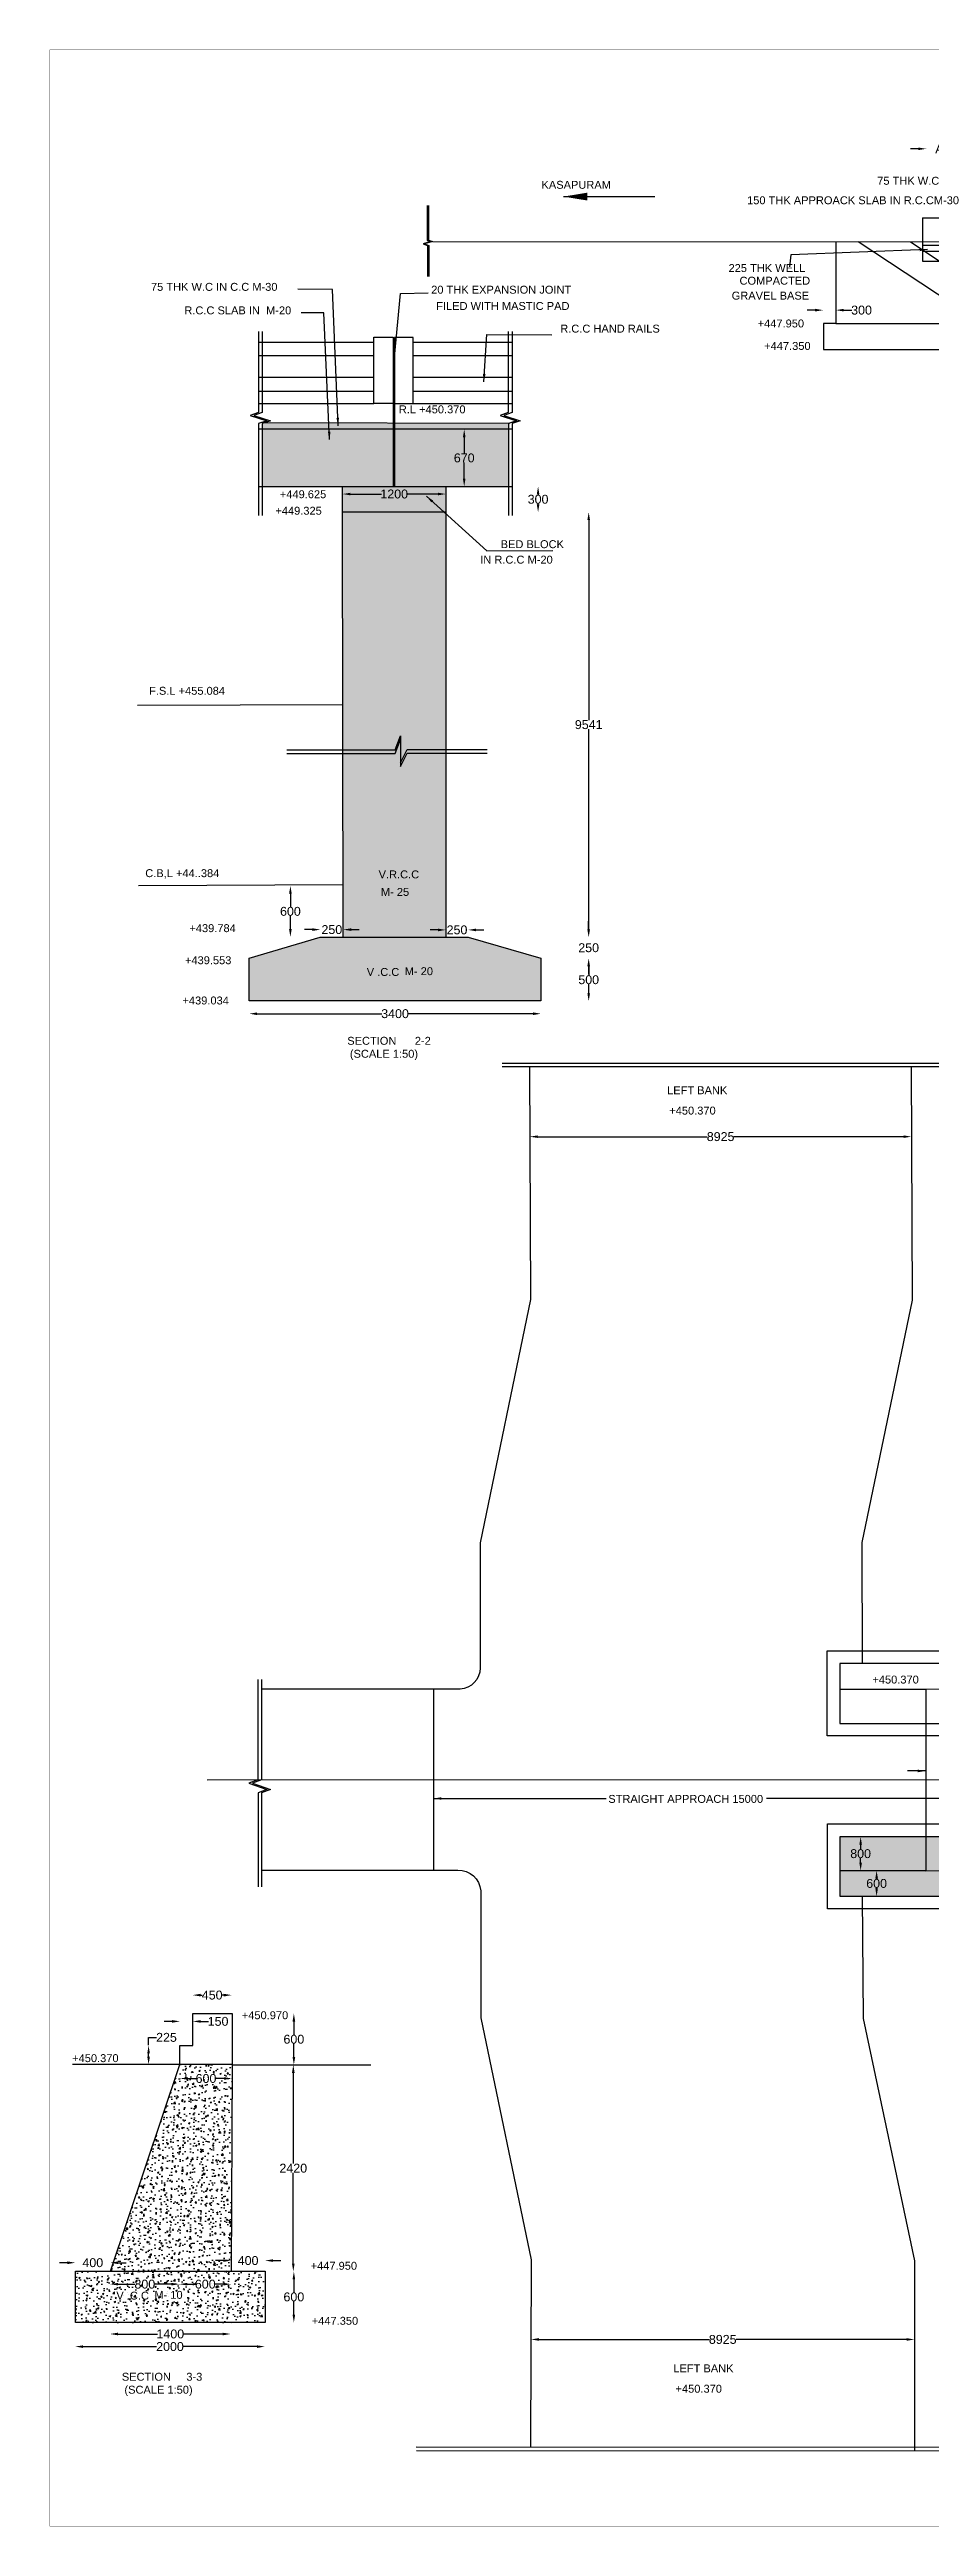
# Model space of a CAD drawing. Header units: inches. Extents: x 85560 to 186087, y -228023 to -165458.
# Drawn here: x 85560 to 107824, y -228007 to -165458 of the extents above; entities that cross this region are included whole.
import ezdxf

# ---------------------------------------------------------------- set-up
doc = ezdxf.new("R2010")
doc.units = ezdxf.units.IN
doc.header["$MEASUREMENT"] = 0
doc.styles.get("Standard").update_dxf_attribs({"font": 'arial.ttf'})
doc.dimstyles.new('ST100', dxfattribs={"dimtxt": 225, "dimasz": 200, "dimexe": 0, "dimexo": 300, "dimgap": 0.09, "dimtad": 0, "dimtih": 1, "dimtoh": 1, "dimdec": 0, "dimzin": 0, "dimdsep": 46, "dimtxsty": 'Standard', "dimcen": 0, "dimse1": 1, "dimse2": 1, "dimadec": 0, "dimazin": 0, "dimtfac": 1, "dimtdec": 0, "dimtofl": 0, "dimtmove": 0, "dimatfit": 3, "dimfxl": 2000, "dimtolj": 1, "dimtzin": 0, "dimarcsym": 0})
pattern_1 = [(50, (0, 0), (358.6301, -31.37607), [37.5, -412.5]), (355, (0, 0), (-69.37567, 376.09607), [30, -330]), (100.4514, (29.9, -2.6), (289.2547, 344.71977), [31.8701, -350.57106]), (46.1842, (0, 100), (533.6205, -82.7595), [56.25, -618.75]), (96.6356, (44.47, 93.1), (467.3314, 487.0589), [47.8051, -525.8565]), (351.1842, (0, 100), (467.331, 487.0593), [45, -495]), (21, (50, 75), (298.45353, -201.30945), [37.5, -412.5]), (326, (50, 75), (121.65767, 362.575), [30, -330]), (71.4514, (74.87, 58.22), (420.1113, 161.26525), [31.8701, -350.57106]), (37.5, (0, 0), (6.07993, 166.44693), [0, -326, 0, -335, 0, -331.25]), (7.5, (0, 0), (131.53477, 197.20586), [0, -191, 0, -318.5, 0, -126.25]), (327.5, (-111.5, 0), (266.91122, -11.277436), [0, -125, 0, -390, 0, -517.5]), (317.5, (-161.5, 0), (291.59308, 50.0525), [0, -162.5, 0, -259, 0, -367.5])]

# ---------------------------------------------------------------- blocks, each defined once
blk = doc.blocks.new('*D23')
at = {"color": 0, "lineweight": -2, "transparency": 16777216}
for p, q in [((104909, -172039), (104709, -172039)), ((105633, -172039), (105833, -172039))]:
    blk.add_line(p, q, dxfattribs=at)
at = {"color": 0, "transparency": 16777216}
for points in [[(104909, -172005), (104909, -172072), (105109, -172039)], [(105633, -172005), (105633, -172072), (105433, -172039)]]:
    blk.add_solid(points, dxfattribs=at)
at = {"layer": 'Defpoints', "color": 0, "transparency": 16777216}
for p in [(105109, -172039), (105433, -172039), (105433, -172039)]:
    blk.add_point(p, dxfattribs=at)
at = {"color": 0, "transparency": 16777216, "insert": (106081, -172039), "char_height": 225, "attachment_point": 5}
blk.add_mtext('\\A1;300', dxfattribs=at)
blk = doc.blocks.new('*D40')
at = {"color": 0, "lineweight": -2, "transparency": 16777216}
for p, q in [((96040, -175249), (96040, -175656)), ((96040, -176294), (96040, -175886))]:
    blk.add_line(p, q, dxfattribs=at)
at = {"color": 0, "transparency": 16777216}
for points in [[(96007, -175249), (96073, -175249), (96040, -175049)], [(96007, -176294), (96073, -176294), (96040, -176494)]]:
    blk.add_solid(points, dxfattribs=at)
at = {"layer": 'Defpoints', "color": 0, "transparency": 16777216}
for p in [(96048, -175049), (96040, -176494), (96048, -176494)]:
    blk.add_point(p, dxfattribs=at)
at = {"color": 0, "transparency": 16777216, "insert": (96040, -175771), "char_height": 225, "attachment_point": 5}
blk.add_mtext('\\A1;670', dxfattribs=at)
blk = doc.blocks.new('*D41')
at = {"color": 0, "lineweight": -2, "transparency": 16777216}
for p, q in [((93165, -176683), (93946, -176683)), ((95377, -176683), (94596, -176683))]:
    blk.add_line(p, q, dxfattribs=at)
at = {"color": 0, "transparency": 16777216}
for points in [[(93165, -176650), (93165, -176716), (92965, -176683)], [(95377, -176650), (95377, -176716), (95577, -176683)]]:
    blk.add_solid(points, dxfattribs=at)
at = {"layer": 'Defpoints', "color": 0, "transparency": 16777216}
for p in [(92965, -176679), (95577, -176679), (95577, -176683)]:
    blk.add_point(p, dxfattribs=at)
at = {"color": 0, "transparency": 16777216, "insert": (94271, -176683), "char_height": 225, "attachment_point": 5}
blk.add_mtext('\\A1;1200', dxfattribs=at)
blk = doc.blocks.new('*D42')
at = {"color": 0, "lineweight": -2, "transparency": 16777216}
for p, q in [((97907, -176692), (97907, -176701)), ((97907, -176940), (97907, -176931))]:
    blk.add_line(p, q, dxfattribs=at)
at = {"color": 0, "transparency": 16777216}
for points in [[(97874, -176692), (97941, -176692), (97907, -176492)], [(97874, -176940), (97941, -176940), (97907, -177140)]]:
    blk.add_solid(points, dxfattribs=at)
at = {"layer": 'Defpoints', "color": 0, "transparency": 16777216}
for p in [(97892, -176492), (97892, -177140), (97907, -177140)]:
    blk.add_point(p, dxfattribs=at)
at = {"color": 0, "transparency": 16777216, "insert": (97907, -176816), "char_height": 225, "attachment_point": 5}
blk.add_mtext('\\A1;300', dxfattribs=at)
blk = doc.blocks.new('*D43')
at = {"color": 0, "lineweight": -2, "transparency": 16777216}
for p, q in [((99186, -177340), (99186, -182392)), ((99186, -187673), (99186, -182622))]:
    blk.add_line(p, q, dxfattribs=at)
at = {"color": 0, "transparency": 16777216}
for points in [[(99153, -177340), (99219, -177340), (99186, -177140)], [(99153, -187673), (99219, -187673), (99186, -187873)]]:
    blk.add_solid(points, dxfattribs=at)
at = {"layer": 'Defpoints', "color": 0, "transparency": 16777216}
for p in [(99166, -177140), (99166, -187873), (99186, -187873)]:
    blk.add_point(p, dxfattribs=at)
at = {"color": 0, "transparency": 16777216, "insert": (99186, -182507), "char_height": 225, "attachment_point": 5}
blk.add_mtext('\\A1;9541', dxfattribs=at)
blk = doc.blocks.new('*D44')
at = {"color": 0, "lineweight": -2, "transparency": 16777216}
for p, q in [((99185, -187673), (99185, -187473)), ((99185, -188608), (99185, -188808))]:
    blk.add_line(p, q, dxfattribs=at)
at = {"color": 0, "transparency": 16777216}
for points in [[(99151, -187673), (99218, -187673), (99185, -187873)], [(99151, -188608), (99218, -188608), (99185, -188408)]]:
    blk.add_solid(points, dxfattribs=at)
at = {"layer": 'Defpoints', "color": 0, "transparency": 16777216}
for p in [(99186, -187873), (99185, -188408), (99186, -188408)]:
    blk.add_point(p, dxfattribs=at)
at = {"color": 0, "transparency": 16777216, "insert": (99185, -188141), "char_height": 225, "attachment_point": 5}
blk.add_mtext('\\A1;250', dxfattribs=at)
blk = doc.blocks.new('*D45')
at = {"color": 0, "lineweight": -2, "transparency": 16777216}
for p, q in [((99186, -188608), (99186, -188834)), ((99186, -189289), (99186, -189064))]:
    blk.add_line(p, q, dxfattribs=at)
at = {"color": 0, "transparency": 16777216}
for points in [[(99153, -188608), (99219, -188608), (99186, -188408)], [(99153, -189289), (99219, -189289), (99186, -189489)]]:
    blk.add_solid(points, dxfattribs=at)
at = {"layer": 'Defpoints', "color": 0, "transparency": 16777216}
for p in [(99186, -188408), (99186, -189489), (99186, -189489)]:
    blk.add_point(p, dxfattribs=at)
at = {"color": 0, "transparency": 16777216, "insert": (99186, -188949), "char_height": 225, "attachment_point": 5}
blk.add_mtext('\\A1;500', dxfattribs=at)
blk = doc.blocks.new('*D46')
at = {"color": 0, "lineweight": -2, "transparency": 16777216}
for p, q in [((90807, -189806), (93956, -189806)), ((97777, -189806), (94627, -189806))]:
    blk.add_line(p, q, dxfattribs=at)
at = {"color": 0, "transparency": 16777216}
for points in [[(90807, -189773), (90807, -189840), (90607, -189806)], [(97777, -189773), (97777, -189840), (97977, -189806)]]:
    blk.add_solid(points, dxfattribs=at)
at = {"layer": 'Defpoints', "color": 0, "transparency": 16777216}
for p in [(90607, -189483), (97977, -189483), (97977, -189806)]:
    blk.add_point(p, dxfattribs=at)
at = {"color": 0, "transparency": 16777216, "insert": (94292, -189806), "char_height": 225, "attachment_point": 5}
blk.add_mtext('\\A1;3400', dxfattribs=at)
blk = doc.blocks.new('*D47')
at = {"color": 0, "lineweight": -2, "transparency": 16777216}
for p, q in [((95377, -187690), (95177, -187690)), ((96340, -187690), (96540, -187690))]:
    blk.add_line(p, q, dxfattribs=at)
at = {"color": 0, "transparency": 16777216}
for points in [[(95377, -187657), (95377, -187724), (95577, -187690)], [(96340, -187657), (96340, -187724), (96140, -187690)]]:
    blk.add_solid(points, dxfattribs=at)
at = {"layer": 'Defpoints', "color": 0, "transparency": 16777216}
for p in [(95577, -187876), (96140, -187690), (96140, -187876)]:
    blk.add_point(p, dxfattribs=at)
at = {"color": 0, "transparency": 16777216, "insert": (95858, -187690), "char_height": 225, "attachment_point": 5}
blk.add_mtext('\\A1;250', dxfattribs=at)
blk = doc.blocks.new('*D48')
at = {"color": 0, "lineweight": -2, "transparency": 16777216}
for p, q in [((92204, -187683), (92004, -187683)), ((93185, -187683), (93385, -187683))]:
    blk.add_line(p, q, dxfattribs=at)
at = {"color": 0, "transparency": 16777216}
for points in [[(92204, -187649), (92204, -187716), (92404, -187683)], [(93185, -187649), (93185, -187716), (92985, -187683)]]:
    blk.add_solid(points, dxfattribs=at)
at = {"layer": 'Defpoints', "color": 0, "transparency": 16777216}
for p in [(92404, -187683), (92404, -187869), (92985, -187869)]:
    blk.add_point(p, dxfattribs=at)
at = {"color": 0, "transparency": 16777216, "insert": (92695, -187683), "char_height": 225, "attachment_point": 5}
blk.add_mtext('\\A1;250', dxfattribs=at)
blk = doc.blocks.new('*D49')
at = {"color": 0, "lineweight": -2, "transparency": 16777216}
for p, q in [((91648, -186776), (91648, -187107)), ((91648, -187668), (91648, -187337))]:
    blk.add_line(p, q, dxfattribs=at)
at = {"color": 0, "transparency": 16777216}
for points in [[(91614, -186776), (91681, -186776), (91648, -186576)], [(91614, -187668), (91681, -187668), (91648, -187868)]]:
    blk.add_solid(points, dxfattribs=at)
at = {"layer": 'Defpoints', "color": 0, "transparency": 16777216}
for p in [(91648, -186576), (91648, -186576), (91648, -187868)]:
    blk.add_point(p, dxfattribs=at)
at = {"color": 0, "transparency": 16777216, "insert": (91648, -187222), "char_height": 225, "attachment_point": 5}
blk.add_mtext('\\A1;600', dxfattribs=at)
blk = doc.blocks.new('*D50')
at = {"color": 0, "lineweight": -2, "transparency": 16777216}
for p, q in [((97898, -192911), (102183, -192911)), ((107142, -192911), (102857, -192911))]:
    blk.add_line(p, q, dxfattribs=at)
at = {"color": 0, "transparency": 16777216}
for points in [[(97898, -192878), (97898, -192944), (97698, -192911)], [(107142, -192878), (107142, -192944), (107342, -192911)]]:
    blk.add_solid(points, dxfattribs=at)
at = {"layer": 'Defpoints', "color": 0, "transparency": 16777216}
for p in [(97698, -192900), (107342, -192852), (107342, -192911)]:
    blk.add_point(p, dxfattribs=at)
at = {"color": 0, "transparency": 16777216, "insert": (102520, -192911), "char_height": 225, "attachment_point": 5}
blk.add_mtext('\\A1;8925', dxfattribs=at)
blk = doc.blocks.new('*D55')
at = {"color": 0, "lineweight": -2, "transparency": 16777216}
for p, q in [((106058, -210790), (106058, -210903)), ((106058, -211246), (106058, -211133))]:
    blk.add_line(p, q, dxfattribs=at)
at = {"color": 0, "transparency": 16777216}
for points in [[(106025, -210790), (106091, -210790), (106058, -210590)], [(106025, -211246), (106091, -211246), (106058, -211446)]]:
    blk.add_solid(points, dxfattribs=at)
at = {"layer": 'Defpoints', "color": 0, "transparency": 16777216}
for p in [(106058, -210590), (106058, -210590), (106058, -211446)]:
    blk.add_point(p, dxfattribs=at)
at = {"color": 0, "transparency": 16777216, "insert": (106058, -211018), "char_height": 225, "attachment_point": 5}
blk.add_mtext('\\A1;800', dxfattribs=at)
blk = doc.blocks.new('*D56')
at = {"color": 0, "lineweight": -2, "transparency": 16777216}
for p, q in [((106462, -211646), (106462, -211655)), ((106462, -211893), (106462, -211885))]:
    blk.add_line(p, q, dxfattribs=at)
at = {"color": 0, "transparency": 16777216}
for points in [[(106429, -211646), (106496, -211646), (106462, -211446)], [(106429, -211893), (106496, -211893), (106462, -212093)]]:
    blk.add_solid(points, dxfattribs=at)
at = {"layer": 'Defpoints', "color": 0, "transparency": 16777216}
for p in [(106462, -211446), (106462, -212093), (106462, -212093)]:
    blk.add_point(p, dxfattribs=at)
at = {"color": 0, "transparency": 16777216, "insert": (106462, -211770), "char_height": 225, "attachment_point": 5}
blk.add_mtext('\\A1;600', dxfattribs=at)
blk = doc.blocks.new('*D103')
at = {"color": 0, "lineweight": -2, "transparency": 16777216}
for p, q in [((97927, -223285), (102236, -223285)), ((107220, -223285), (102910, -223285))]:
    blk.add_line(p, q, dxfattribs=at)
at = {"color": 0, "transparency": 16777216}
for points in [[(97927, -223251), (97927, -223318), (97727, -223285)], [(107220, -223251), (107220, -223318), (107420, -223285)]]:
    blk.add_solid(points, dxfattribs=at)
at = {"layer": 'Defpoints', "color": 0, "transparency": 16777216}
for p in [(97727, -223266), (107420, -223271), (107420, -223285)]:
    blk.add_point(p, dxfattribs=at)
at = {"color": 0, "transparency": 16777216, "insert": (102573, -223285), "char_height": 225, "attachment_point": 5}
blk.add_mtext('\\A1;8925', dxfattribs=at)
blk = doc.blocks.new('*D105')
at = {"color": 0, "lineweight": -2, "transparency": 16777216}
for p, q in [((87289, -223147), (88287, -223147)), ((89936, -223147), (88938, -223147))]:
    blk.add_line(p, q, dxfattribs=at)
at = {"color": 0, "transparency": 16777216}
for points in [[(87289, -223114), (87289, -223180), (87089, -223147)], [(89936, -223114), (89936, -223180), (90136, -223147)]]:
    blk.add_solid(points, dxfattribs=at)
at = {"layer": 'Defpoints', "color": 0, "transparency": 16777216}
for p in [(87089, -223145), (90136, -223145), (90136, -223147)]:
    blk.add_point(p, dxfattribs=at)
at = {"color": 0, "transparency": 16777216, "insert": (88613, -223147), "char_height": 225, "attachment_point": 5}
blk.add_mtext('\\A1;1400', dxfattribs=at)
blk = doc.blocks.new('*D106')
at = {"color": 0, "lineweight": -2, "transparency": 16777216}
for p, q in [((86410, -223465), (88268, -223465)), ((90801, -223465), (88943, -223465))]:
    blk.add_line(p, q, dxfattribs=at)
at = {"color": 0, "transparency": 16777216}
for points in [[(86410, -223432), (86410, -223499), (86210, -223465)], [(90801, -223432), (90801, -223499), (91001, -223465)]]:
    blk.add_solid(points, dxfattribs=at)
at = {"layer": 'Defpoints', "color": 0, "transparency": 16777216}
for p in [(86210, -223465), (86210, -223465), (91001, -223465)]:
    blk.add_point(p, dxfattribs=at)
at = {"color": 0, "transparency": 16777216, "insert": (88605, -223465), "char_height": 225, "attachment_point": 5}
blk.add_mtext('\\A1;2000', dxfattribs=at)
blk = doc.blocks.new('*D107')
at = {"color": 0, "lineweight": -2, "transparency": 16777216}
for p, q in [((86014, -221347), (85814, -221347)), ((87295, -221347), (87495, -221347))]:
    blk.add_line(p, q, dxfattribs=at)
at = {"color": 0, "transparency": 16777216}
for points in [[(86014, -221314), (86014, -221381), (86214, -221347)], [(87295, -221314), (87295, -221381), (87095, -221347)]]:
    blk.add_solid(points, dxfattribs=at)
at = {"layer": 'Defpoints', "color": 0, "transparency": 16777216}
for p in [(86214, -221352), (87095, -221347), (87095, -221352)]:
    blk.add_point(p, dxfattribs=at)
at = {"color": 0, "transparency": 16777216, "insert": (86654, -221347), "char_height": 225, "attachment_point": 5}
blk.add_mtext('\\A1;400', dxfattribs=at)
blk = doc.blocks.new('*D108')
at = {"color": 0, "lineweight": -2, "transparency": 16777216}
for p, q in [((87295, -221889), (87719, -221889)), ((88641, -221889), (88216, -221889))]:
    blk.add_line(p, q, dxfattribs=at)
at = {"color": 0, "transparency": 16777216}
for points in [[(87295, -221855), (87295, -221922), (87095, -221889)], [(88641, -221855), (88641, -221922), (88841, -221889)]]:
    blk.add_solid(points, dxfattribs=at)
at = {"layer": 'Defpoints', "color": 0, "transparency": 16777216}
for p in [(87095, -221896), (88841, -221889), (88841, -221896)]:
    blk.add_point(p, dxfattribs=at)
at = {"color": 0, "transparency": 16777216, "insert": (87968, -221889), "char_height": 225, "attachment_point": 5}
blk.add_mtext('\\A1;800', dxfattribs=at)
blk = doc.blocks.new('*D109')
at = {"color": 0, "lineweight": -2, "transparency": 16777216}
for p, q in [((89041, -221889), (89247, -221889)), ((89951, -221889), (89745, -221889))]:
    blk.add_line(p, q, dxfattribs=at)
at = {"color": 0, "transparency": 16777216}
for points in [[(89041, -221855), (89041, -221922), (88841, -221889)], [(89951, -221855), (89951, -221922), (90151, -221889)]]:
    blk.add_solid(points, dxfattribs=at)
at = {"layer": 'Defpoints', "color": 0, "transparency": 16777216}
for p in [(88841, -221889), (90151, -221889), (90151, -221889)]:
    blk.add_point(p, dxfattribs=at)
at = {"color": 0, "transparency": 16777216, "insert": (89496, -221889), "char_height": 225, "attachment_point": 5}
blk.add_mtext('\\A1;600', dxfattribs=at)
blk = doc.blocks.new('*D110')
at = {"color": 0, "lineweight": -2, "transparency": 16777216}
for p, q in [((89952, -221293), (89752, -221293)), ((91206, -221293), (91406, -221293))]:
    blk.add_line(p, q, dxfattribs=at)
at = {"color": 0, "transparency": 16777216}
for points in [[(89952, -221260), (89952, -221326), (90152, -221293)], [(91206, -221260), (91206, -221326), (91006, -221293)]]:
    blk.add_solid(points, dxfattribs=at)
at = {"layer": 'Defpoints', "color": 0, "transparency": 16777216}
for p in [(90152, -221306), (91006, -221293), (91006, -221306)]:
    blk.add_point(p, dxfattribs=at)
at = {"color": 0, "transparency": 16777216, "insert": (90579, -221293), "char_height": 225, "attachment_point": 5}
blk.add_mtext('\\A1;400', dxfattribs=at)
blk = doc.blocks.new('*D111')
at = {"color": 0, "lineweight": -2, "transparency": 16777216}
for p, q in [((91735, -221767), (91735, -222096)), ((91735, -222655), (91735, -222326))]:
    blk.add_line(p, q, dxfattribs=at)
at = {"color": 0, "transparency": 16777216}
for points in [[(91702, -221767), (91769, -221767), (91735, -221567)], [(91702, -222655), (91769, -222655), (91735, -222855)]]:
    blk.add_solid(points, dxfattribs=at)
at = {"layer": 'Defpoints', "color": 0, "transparency": 16777216}
for p in [(91721, -221567), (91735, -221567), (91721, -222855)]:
    blk.add_point(p, dxfattribs=at)
at = {"color": 0, "transparency": 16777216, "insert": (91735, -222211), "char_height": 225, "attachment_point": 5}
blk.add_mtext('\\A1;600', dxfattribs=at)
blk = doc.blocks.new('*D112')
at = {"color": 0, "lineweight": -2, "transparency": 16777216}
for p, q in [((91721, -216553), (91721, -218845)), ((91721, -221367), (91721, -219075))]:
    blk.add_line(p, q, dxfattribs=at)
at = {"color": 0, "transparency": 16777216}
for points in [[(91688, -216553), (91755, -216553), (91721, -216353)], [(91688, -221367), (91755, -221367), (91721, -221567)]]:
    blk.add_solid(points, dxfattribs=at)
at = {"layer": 'Defpoints', "color": 0, "transparency": 16777216}
for p in [(91721, -216353), (91735, -216353), (91735, -221567)]:
    blk.add_point(p, dxfattribs=at)
at = {"color": 0, "transparency": 16777216, "insert": (91721, -218960), "char_height": 225, "attachment_point": 5}
blk.add_mtext('\\A1;2420', dxfattribs=at)
blk = doc.blocks.new('*D113')
at = {"color": 0, "lineweight": -2, "transparency": 16777216}
for p, q in [((91735, -215256), (91735, -215589)), ((91735, -216153), (91735, -215819))]:
    blk.add_line(p, q, dxfattribs=at)
at = {"color": 0, "transparency": 16777216}
for points in [[(91702, -215256), (91769, -215256), (91735, -215056)], [(91702, -216153), (91769, -216153), (91735, -216353)]]:
    blk.add_solid(points, dxfattribs=at)
at = {"layer": 'Defpoints', "color": 0, "transparency": 16777216}
for p in [(91721, -215056), (91735, -215056), (91721, -216353)]:
    blk.add_point(p, dxfattribs=at)
at = {"color": 0, "transparency": 16777216, "insert": (91735, -215704), "char_height": 225, "attachment_point": 5}
blk.add_mtext('\\A1;600', dxfattribs=at)
blk = doc.blocks.new('*D114')
at = {"color": 0, "lineweight": -2, "transparency": 16777216}
for p, q in [((88064, -215857), (88064, -215657)), ((88064, -215657), (88264, -215657)), ((88064, -216144), (88064, -216057))]:
    blk.add_line(p, q, dxfattribs=at)
at = {"color": 0, "transparency": 16777216}
for points in [[(88031, -216057), (88097, -216057), (88064, -215857)], [(88031, -216144), (88097, -216144), (88064, -216344)]]:
    blk.add_solid(points, dxfattribs=at)
at = {"layer": 'Defpoints', "color": 0, "transparency": 16777216}
for p in [(88064, -215857), (88068, -215857), (88068, -216344)]:
    blk.add_point(p, dxfattribs=at)
at = {"color": 0, "transparency": 16777216, "insert": (88516, -215657), "char_height": 225, "attachment_point": 5}
blk.add_mtext('\\A1;225', dxfattribs=at)
blk = doc.blocks.new('*D115')
at = {"color": 0, "lineweight": -2, "transparency": 16777216}
for p, q in [((88659, -215253), (88459, -215253)), ((89382, -215253), (89582, -215253))]:
    blk.add_line(p, q, dxfattribs=at)
at = {"color": 0, "transparency": 16777216}
for points in [[(88659, -215220), (88659, -215286), (88859, -215253)], [(89382, -215220), (89382, -215286), (89182, -215253)]]:
    blk.add_solid(points, dxfattribs=at)
at = {"layer": 'Defpoints', "color": 0, "transparency": 16777216}
for p in [(88859, -215235), (89182, -215235), (89182, -215253)]:
    blk.add_point(p, dxfattribs=at)
at = {"color": 0, "transparency": 16777216, "insert": (89820, -215253), "char_height": 225, "attachment_point": 5}
blk.add_mtext('\\A1;150', dxfattribs=at)
blk = doc.blocks.new('*D116')
at = {"color": 0, "lineweight": -2, "transparency": 16777216}
for p, q in [((89377, -214589), (89418, -214589)), ((89965, -214589), (89924, -214589))]:
    blk.add_line(p, q, dxfattribs=at)
at = {"color": 0, "transparency": 16777216}
for points in [[(89377, -214556), (89377, -214623), (89177, -214589)], [(89965, -214556), (89965, -214623), (90165, -214589)]]:
    blk.add_solid(points, dxfattribs=at)
at = {"layer": 'Defpoints', "color": 0, "transparency": 16777216}
for p in [(89177, -214584), (90165, -214584), (90165, -214589)]:
    blk.add_point(p, dxfattribs=at)
at = {"color": 0, "transparency": 16777216, "insert": (89671, -214589), "char_height": 225, "attachment_point": 5}
blk.add_mtext('\\A1;450', dxfattribs=at)
blk = doc.blocks.new('*D118')
at = {"color": 0, "lineweight": -2, "transparency": 16777216}
for p, q in [((107517, -167965), (107317, -167965)), ((111726, -167965), (111926, -167965))]:
    blk.add_line(p, q, dxfattribs=at)
at = {"color": 0, "transparency": 16777216}
for points in [[(107517, -167932), (107517, -167998), (107717, -167965)], [(111726, -167932), (111726, -167998), (111526, -167965)]]:
    blk.add_solid(points, dxfattribs=at)
at = {"layer": 'Defpoints', "color": 0, "transparency": 16777216}
for p in [(107717, -167965), (111526, -167965), (111526, -167965)]:
    blk.add_point(p, dxfattribs=at)
at = {"color": 0, "transparency": 16777216, "insert": (109621, -167965), "char_height": 225, "attachment_point": 5}
blk.add_mtext('\\A1; APPROACH SLAB 3500', dxfattribs=at)
blk = doc.blocks.new('*D132')
at = {"color": 0, "lineweight": -2, "transparency": 16777216}
for p, q in [((89057, -216695), (89266, -216695)), ((89973, -216695), (89764, -216695))]:
    blk.add_line(p, q, dxfattribs=at)
at = {"color": 0, "transparency": 16777216}
for points in [[(89057, -216661), (89057, -216728), (88857, -216695)], [(89973, -216661), (89973, -216728), (90173, -216695)]]:
    blk.add_solid(points, dxfattribs=at)
at = {"layer": 'Defpoints', "color": 0, "transparency": 16777216}
for p in [(88857, -216344), (90173, -216353), (90173, -216695)]:
    blk.add_point(p, dxfattribs=at)
at = {"color": 0, "transparency": 16777216, "insert": (89515, -216695), "char_height": 225, "attachment_point": 5}
blk.add_mtext('\\A1;600', dxfattribs=at)

msp = doc.modelspace()

# ---------------------------------------------------------------- hatches: boundary and pattern name
h = msp.add_hatch()
h.set_pattern_fill('AR-CONC', color=256, scale=50, style=0)
h.set_pattern_definition(pattern_1)
h.paths.add_polyline_path([(94244.5, -174884.4), (91002.8, -174879.3), (90935.6, -174902.5), (90935.6, -175048.7), (94244.5, -175048.7)])
h.paths.add_polyline_path([(97155.5, -174902.5), (97194.6, -174889), (94277.4, -174884.4), (94277.4, -175048.7), (97155.5, -175048.7)])
h.paths.add_polyline_path([(94277.4, -174884.4), (94244.5, -174884.4), (94244.5, -175048.7), (94277.4, -175048.7)])
h.paths.add_polyline_path([(94244.5, -175048.7), (90935.6, -175048.7), (90935.6, -176493.5), (94244.5, -176493.5)])
h.paths.add_polyline_path([(97155.5, -175048.7), (94277.4, -175048.7), (94277.4, -176493.5), (95576.6, -176493.5), (97155.5, -176493.5)])
h.paths.add_polyline_path([(94277.4, -175048.7), (94244.5, -175048.7), (94244.5, -176493.5), (94277.4, -176493.5)])
h.paths.add_polyline_path([(95576.6, -176493.5), (92965.2, -176493.5), (92965.2, -177143.8), (95576.6, -177143.8)])
h.paths.add_polyline_path([(95576.6, -177143.8), (92965.2, -177143.8), (92985.3, -187869), (92404.1, -187869), (90606.5, -188404.5), (90606.5, -189483.3), (97976.6, -189483.3), (97976.6, -188405.5), (96140.2, -187875.8), (95576.6, -187875.8)])
h.paths.add_polyline_path([(95734.9, -175600), (96345, -175600), (96345, -175942.2), (95734.9, -175942.2)], flags=24)
h.paths.add_polyline_path([(93889.6, -176511.8), (94652.1, -176511.8), (94652.1, -176854.1), (93889.6, -176854.1)], flags=24)
h.paths.add_polyline_path([(94408.5, -188886.9), (95302.4, -188886.9), (95302.4, -188580.5), (94408.5, -188580.5)], flags=24)
h.paths.add_polyline_path([(93447.6, -188906.9), (94451.4, -188906.9), (94451.4, -188596.7), (93447.6, -188596.7)], flags=24)
h = msp.add_hatch()
h.set_pattern_fill('AR-CONC', color=256, scale=50, style=0)
h.set_pattern_definition(pattern_1)
h.paths.add_polyline_path([(107703.4, -210589.5), (105532.5, -210589.5), (105532.5, -211446.5), (107703.4, -211446.5)])
h.paths.add_polyline_path([(110861.8, -211445.5), (107703.4, -211446.5), (105532.5, -211446.5), (105532.5, -212092.7), (110862, -212092.7)])
h.paths.add_polyline_path([(110121.1, -210589.5), (107703.4, -210589.5), (107703.4, -211446.5), (110752.8, -211445.5)])
h.paths.add_polyline_path([(111084.2, -209150.3), (110121.1, -209150.4), (110121.1, -210589.5), (110752.8, -211445.5), (111084.9, -211445.4)])
h.paths.add_polyline_path([(111520.4, -211445.2), (110861.8, -211445.5), (111023.2, -211598), (111352.5, -211598)])
h.paths.add_polyline_path([(111023.2, -211598), (110861.8, -211445.5), (110862, -212092.7), (111023.2, -211927)])
h.paths.add_polyline_path([(111352.5, -211927), (111023.2, -211927), (110862, -212092.7), (111520.4, -212092.7)])
h.paths.add_polyline_path([(111352.5, -211598), (111023.2, -211598), (111023.2, -211927), (111352.5, -211927)])
h.paths.add_polyline_path([(111520.4, -211445.2), (111352.5, -211598), (111352.5, -211927), (111520.4, -212092.7)])
h.paths.add_polyline_path([(113265.1, -211903), (111520.4, -211903), (111520.4, -212092.7), (113265.5, -212092.7)])
h.paths.add_polyline_path([(113698.2, -211694.7), (111520.4, -211695.7), (111520.4, -211903), (113698.2, -211903)])
h.paths.add_polyline_path([(113698.2, -211444.5), (111520.4, -211445.2), (111520.4, -211695.7), (113698.2, -211694.7)])
h.paths.add_polyline_path([(113698.2, -209150), (111520.4, -209150.2), (111520.4, -211445.2), (113698.2, -211444.5)])
h.paths.add_polyline_path([(111520.4, -209150.2), (111084.2, -209150.3), (111084.9, -211445.4), (111520.4, -211445.2)])
h.paths.add_polyline_path([(105753.5, -210846.9), (106362.6, -210846.9), (106362.6, -211189.1), (105753.5, -211189.1)], flags=24)
h.paths.add_polyline_path([(106157.4, -211598.5), (106767.4, -211598.5), (106767.4, -211940.7), (106157.4, -211940.7)], flags=24)
h = msp.add_hatch()
h.set_pattern_fill('AR-CONC', color=256, scale=50, style=0)
h.set_pattern_definition(pattern_1)
h.paths.add_polyline_path([(90172.8, -216344.4), (88856.6, -216344.4), (87102.7, -221562.6), (90150.4, -221562.3)])
h.paths.add_polyline_path([(91012.1, -221562.3), (90150.4, -221562.3), (87102.7, -221562.6), (86220.8, -221562.6), (86220.8, -222856.1), (91012.1, -222856.1)])
h.paths.add_polyline_path([(88080.9, -222313.3), (88974.8, -222313.3), (88974.8, -222006.9), (88080.9, -222006.9)], flags=24)
h.paths.add_polyline_path([(87120, -222333.3), (88123.8, -222333.3), (88123.8, -222023.1), (87120, -222023.1)], flags=24)

# ---------------------------------------------------------------- linework, layer by layer
at = {"const_width": 10}
msp.add_lwpolyline([(85565.1, -165462.9), (186079.3, -165462.9), (186079.3, -228002.1), (85565.1, -228002.1)], close=True, dxfattribs=at)
for points in [[(95102.8, -169397.2), (95102.8, -170276.4), (95202.5, -170309.3), (95001.6, -170368.6), (95115.2, -170403.7), (95115.2, -171190.8)], [(95136.8, -169396.1), (95136.8, -170275.3), (95236.5, -170308.2), (95035.6, -170367.5), (95149.2, -170402.6), (95149.2, -171189.7)], [(107620.6, -169705.4), (107620.6, -170803.2), (110983.4, -170803.2), (110983.4, -171439.8)], [(107620.6, -169705.4), (110761.3, -169705.4), (110761.4, -170310.9)], [(95236.5, -170308.2), (107625.3, -170311.4), (143642.2, -170305.7), (144172.5, -170305.7)], [(105432.9, -170310.9), (105432.9, -172379.5), (105116.7, -172379.5), (105116.7, -173029.7), (110617.1, -173029.6)], [(116427.4, -175046.9), (113171.4, -175046.9), (105998.8, -170311)], [(107320.1, -170311.3), (114462.2, -175046.9)], [(107620.6, -170397.7), (111431.1, -170397.7)], [(107620.6, -170551.1), (111431.1, -170551.1)], [(90839.9, -172581.2), (90839.9, -174622.2), (90632.8, -174699.6), (91049.6, -174830.4), (90841.2, -174902.5), (90841.2, -177222.9)], [(90934.3, -172581.2), (90934.3, -174622.2), (90727.2, -174699.6), (91144, -174830.4), (90935.6, -174902.5), (90935.6, -177222.9)], [(97154.2, -172581.2), (97154.2, -174622.2), (96947.1, -174699.6), (97363.9, -174830.4), (97155.5, -174902.5), (97155.5, -177222.9)], [(97248.6, -172581.2), (97248.6, -174622.2), (97041.5, -174699.6), (97458.3, -174830.4), (97249.9, -174902.5), (97249.9, -177222.9)], [(110766.8, -172381.2), (105432.9, -172381.2)], [(90839.9, -172848.4), (93752.9, -172848.4)], [(90839.9, -173183.7), (93752.9, -173183.7)], [(94751.1, -172848.4), (97248.6, -172848.4)], [(94751.1, -173186), (97248.6, -173186)], [(90839.9, -173734.8), (93752.9, -173734.8)], [(94751.1, -173735.6), (97248.6, -173735.6)], [(90839.9, -174083.9), (93752.9, -174083.9)], [(90839.9, -174395.6), (93752.9, -174395.6)], [(94244.5, -174393.8), (94244.5, -176493.5)], [(94277.4, -174394.2), (94277.4, -176493.5)], [(94751.1, -174083.9), (97248.6, -174083.9)], [(94751.1, -174394.2), (97248.6, -174394.2)], [(97249.9, -175048.7), (90841.2, -175048.7)], [(91002.8, -174879.3), (97194.6, -174889)], [(90841.2, -176493.5), (97249.9, -176493.5)], [(95576.6, -177143.8), (95576.6, -187875.8), (96140.2, -187875.8), (97976.6, -188405.5), (97976.6, -189483.3), (90606.5, -189483.3), (90606.5, -188404.5), (92404.1, -187869), (92985.3, -187869), (92965.2, -177143.8)], [(92974.3, -182002.8), (87786.9, -182020.5)], [(91560.8, -183140), (94292, -183140), (94428.2, -182790.2), (94428.2, -183468.4), (94596, -183134.9), (96616.8, -183134.9)], [(91560.8, -183232.5), (94292, -183232.5), (94428.2, -182882.7), (94428.2, -183561), (94596, -183227.4), (96616.8, -183227.4)], [(92982.8, -186551.5), (87806.6, -186573.6)], [(92985.3, -187869), (95576.6, -187875.8)], [(96995.7, -191051.5), (129319.1, -191051.5), (129458.5, -190718.4), (129746.4, -191427.1), (129876.8, -191045.5), (151775.8, -191045.5)], [(96995.7, -191135.5), (129319.1, -191135.5), (129458.5, -190802.5), (129746.4, -191511.1), (129876.8, -191129.6), (151775.8, -191129.6)], [(107333.5, -191135.5), (107363.3, -197035.8), (106087.6, -203157.4), (106096.6, -206215.2)], [(105209.7, -205897.6), (114014.5, -205897.6), (114014.5, -212410.1), (105218.6, -212410.1), (105218.6, -210260.7), (109799.7, -210260.7), (109799.7, -208043.6), (105214.8, -208043.6), (105209.7, -205897.6)], [(105529.2, -206212.2), (105529.2, -207729.5), (110121.1, -207729.5), (110121.1, -210589.5), (105532.5, -210589.5), (105532.5, -212092.7), (113698.2, -212092.7), (113698.2, -206212), (105529.2, -206212)], [(90826.6, -206622.6), (90826.6, -209152), (90596.5, -209235.2), (91050.2, -209399.5), (90829.6, -209484.7), (90829.6, -211851.7)], [(90917.6, -206622.6), (90917.6, -209152), (90687.5, -209235.2), (91141.2, -209399.5), (90920.6, -209484.7), (90920.6, -211851.7)], [(95265.4, -206861.8), (95265.4, -211430.6)], [(105529.2, -206859.7), (107703.4, -206859.7), (107703.4, -211446.5), (105532.5, -211446.5)], [(107703.4, -206859.7), (146460.5, -206853.7)], [(89544.8, -209152.6), (162113.3, -209144.8)], [(107703.4, -211446.5), (146464.5, -211433.9)], [(106099.6, -212092.7), (106125.7, -215178.2), (107420.9, -221302.4), (107418.3, -226091.8)], [(89183.2, -215057.3), (90172.8, -215057.3), (90172.8, -216344.4), (88856.6, -216344.4), (88856.6, -215862.6), (89182.2, -215862.6), (89182.2, -215057.3)], [(88856.6, -216344.4), (86138.8, -216344.4)], [(90172.8, -216344.4), (90150.4, -221562.3), (91012.1, -221562.3), (91012.1, -222856.1), (86220.8, -222856.1), (86220.8, -221562.6), (87102.7, -221562.6), (88856.6, -216344.4)], [(90172.8, -216352.7), (93684.1, -216352.7)], [(87102.7, -221562.6), (90150.4, -221562.3)], [(94826.3, -225998.2), (126189.5, -226015.1), (126333.6, -226344.6), (126615.3, -225644.3), (126735.9, -226025.4), (153544.8, -226001.7)], [(94831.3, -226085), (126194.5, -226101.9), (126338.6, -226431.5), (126620.3, -225731.2), (126740.9, -226112.3), (153549.7, -226088.5)]]:
    msp.add_lwpolyline(points)
for points in [[(94244.5, -174393.8), (93752.9, -174393.8), (93752.9, -172723.4), (94244.5, -172723.4)], [(94277.4, -174394.2), (94751.1, -174394.2), (94751.1, -172729.1), (94277.4, -172729.1)], [(92965.2, -176493.5), (95576.6, -176493.5), (95576.6, -177143.8), (92965.2, -177143.8)]]:
    msp.add_lwpolyline(points, close=True)
for points in [[(97691.9, -191135.5), (97711.7, -197019.9), (96442.3, -203166.5), (96442.3, -206328.4, -0.3988235), (95936.4, -206861.8), (90917.6, -206861.8)], [(90920.6, -211430.6), (95881.7, -211430.6, -0.3841227), (96460.4, -211952.1), (96457.3, -215166.2), (97736, -221275), (97714.1, -225999.7)]]:
    msp.add_lwpolyline(points, format="xyb")

# ---------------------------------------------------------------- texts
for s, p in [(' KASAPURAM', (97915.6, -168973.9)), (' 75 THK W.C IN M-30   ', (106399.8, -168872.3)), (' 150 THK APPROACK SLAB IN R.C.CM-30', (103111, -169364.6)), ('     75 THK W.C IN C.C M-30', (87736, -171550.8)), (' 225 THK WELL', (102641.9, -171076)), (' COMPACTED', (102919.8, -171395.4)), ('     R.C.C SLAB IN  M-20', (88579.8, -172144.7)), ('20 THK EXPANSION JOINT ', (95205.3, -171622.4)), (' FILED WITH MASTIC PAD', (95254.7, -172033.7)), (' GRAVEL BASE', (102722.2, -171773)), (' R.C.C HAND RAILS', (98389.8, -172605.8)), (' +447.950', (103378, -172475.4)), (' +447.350', (103542.9, -173042.9)), (' R.L +450.370', (94310.3, -174644.2)), ('+449.325', (91267.8, -177204.2)), ('+449.625', (91381.4, -176788)), (' IN R.C.C M-20', (96368.1, -178440)), ('BED BLOCK', (96961.5, -178049.1)), ('F.S.L +455.084', (88077.2, -181751.6)), (' C.B,L +44..384', (87902.4, -186357)), ('V.R.C.C', (93877.1, -186387.7)), (' M- 25', (93856.5, -186830.5)), ('+439.784', (89094.8, -187745.7)), ('+439.553', (88983.5, -188555.6)), (' V .C.C', (93499.3, -188851.8)), (' M- 20', (94459.5, -188832.4)), ('+439.034', (88919.9, -189572)), (' SECTION      2-2', (93006.8, -190590.2)), (' (SCALE 1:50)', (93072.4, -190917.6)), (' LEFT BANK', (101089.4, -191838.8)), (' +450.370', (101144.5, -192352.7)), (' +450.370', (106277.2, -206720.8)), (' STRAIGHT APPROACH 15000', (99603.6, -209734)), (' +450.970', (90341.8, -215197.5)), (' +450.370', (86055.3, -216280.8)), (' +447.950', (92081.6, -221524.2)), (' V .C.C', (87171.7, -222278.2)), (' M- 10', (88131.9, -222258.8)), (' +447.350', (92109.7, -222913.5)), (' LEFT BANK', (101247.5, -224114.8)), (' SECTION     3-3  ', (87310.4, -224326.7)), (' (SCALE 1:50)', (87375.9, -224654.1)), (' +450.370', (101302.6, -224628.6))]:
    msp.add_text(s, height=200).set_placement(p)

# ---------------------------------------------------------------- dimensions: what is measured, and where the dimension line sits
for base, p1, p2, text, picture, middle in [((111525.5, -167965), (107716.5, -167965), (111525.5, -167965), ' APPROACH SLAB 3500', '*D118', (109621, -167965)), ((105432.9, -172038.8), (105109.4, -172038.8), (105432.9, -172038.8), '300', '*D23', (106081.1, -172038.8)), ((95576.6, -176682.9), (92965.2, -176679.1), (95576.6, -176679.1), '1200', '*D41', (94270.9, -176682.9)), ((92404.1, -187682.7), (92985.3, -187869), (92404.1, -187869), '250', '*D48', (92694.7, -187682.7)), ((96140.2, -187690.4), (95576.6, -187875.8), (96140.2, -187875.8), '250', '*D47', (95858.4, -187690.4)), ((97976.6, -189806.2), (90606.5, -189483.3), (97976.6, -189483.3), '3400', '*D46', (94291.6, -189806.2)), ((107342.2, -192910.9), (97697.9, -192900.5), (107342.2, -192851.8), '8925', '*D50', (102520, -192910.9)), ((90165.3, -214589.4), (89177, -214584.2), (90165.3, -214584.2), '450', '*D116', (89671.1, -214589.4)), ((89182.2, -215253), (88858.7, -215235), (89182.2, -215235), '150', '*D115', (89819.8, -215253)), ((90172.8, -216694.7), (88856.6, -216344.4), (90172.8, -216352.7), '600', '*D132', (89514.7, -216694.7)), ((87094.7, -221347.4), (86214.1, -221351.6), (87094.7, -221351.6), '400', '*D107', (86654.4, -221347.4)), ((91006, -221292.9), (90151.5, -221306.3), (91006, -221306.3), '400', '*D110', (90578.7, -221292.9)), ((88840.5, -221888.7), (87094.8, -221896.4), (88840.5, -221896.4), '800', '*D108', (87967.6, -221888.7)), ((90151.5, -221888.7), (88840.5, -221888.7), (90151.5, -221888.7), '600', '*D109', (89496, -221888.7)), ((90136.2, -223146.9), (87088.8, -223145.2), (90136.2, -223145.2), '1400', '*D105', (88612.5, -223146.9)), ((107419.8, -223284.7), (97726.7, -223266.2), (107419.8, -223271.5), '8925', '*D103', (102573.3, -223284.7)), ((86209.8, -223465.2), (91001.1, -223465.2), (86209.8, -223465.2), '2000', '*D106', (88605.4, -223465.2))]:
    dim = msp.add_linear_dim(base=base, p1=p1, p2=p2, text=text, dimstyle='ST100')
    dim.commit()
    dim.dimension.update_dxf_attribs({"geometry": picture, "text_midpoint": middle})
for base, p1, p2, text, picture, middle in [((96040, -176493.5), (96048.3, -175048.7), (96048.3, -176493.5), '670', '*D40', (96040, -175771.1)), ((97907.3, -177139.5), (97892.5, -176492.1), (97892.5, -177139.5), '300', '*D42', (97907.3, -176815.8)), ((99186.1, -187873.5), (99166.2, -177139.8), (99166.2, -187873.5), '9541', '*D43', (99186.1, -182506.7)), ((91647.5, -186575.7), (91647.5, -187868.4), (91647.5, -186575.7), '600', '*D49', (91647.5, -187222)), ((99186.1, -189489.3), (99186.1, -188407.9), (99186.1, -189489.3), '500', '*D45', (99186.1, -188948.6)), ((106058, -210589.5), (106058, -211446.5), (106058, -210589.5), '800', '*D55', (106058, -211018)), ((106462.4, -212092.7), (106462.4, -211446.5), (106462.4, -212092.7), '600', '*D56', (106462.4, -211769.6)), ((91735.2, -215056), (91721.4, -216352.7), (91721.4, -215056), '600', '*D113', (91735.2, -215704.4)), ((88064.1, -215857.2), (88067.7, -216344.4), (88067.7, -215857.2), '225', '*D114', (88515.5, -215657.2)), ((91721.4, -216352.7), (91735.2, -221566.8), (91735.2, -216352.7), '2420', '*D112', (91721.4, -218959.8)), ((91735.2, -221566.8), (91721.4, -222854.9), (91721.4, -221566.8), '600', '*D111', (91735.2, -222210.9))]:
    dim = msp.add_linear_dim(base=base, p1=p1, p2=p2, angle=90, text=text, dimstyle='ST100')
    dim.commit()
    dim.dimension.update_dxf_attribs({"geometry": picture, "text_midpoint": middle})
dim = msp.add_linear_dim(base=(99184.6, -188407.9), p1=(99186.1, -187873.5), p2=(99186.1, -188407.9), angle=90, text='250', dimstyle='ST100')
dim.commit()
dim.dimension.update_dxf_attribs({"geometry": '*D44', "text_midpoint": (99184.6, -188140.7), "dimtype": 160})

# ---------------------------------------------------------------- leaders
for points, override in [([(98549.2, -169171.5), (100853.1, -169171.5)], {"dimasz": 600, "dimgap": 0.09, "dimtad": 0}), ([(107749, -170509.8), (104290, -170644.9), (104257.6, -170947.3)], {"dimgap": 0.09, "dimtad": 0}), ([(92852, -174957.6), (92710.1, -171514), (91833.3, -171506.3)], {"dimgap": 0.09, "dimtad": 0}), ([(94250.3, -173492), (94430.7, -171621.5), (95127.4, -171603.5)], {"dimgap": 0.09, "dimtad": 0}), ([(92637.5, -175305.1), (92491.2, -172103), (91920.3, -172109.8)], {"dimgap": 0.09, "dimtad": 0}), ([(96533.7, -173848.6), (96610.7, -172654.8), (98254.6, -172665.3)], {"dimgap": 0.09, "dimtad": 0}), ([(95085.3, -176737.1), (96614.9, -178115.4), (98282.4, -178110.1)], {"dimgap": 0.09, "dimtad": 0}), ([(107703.4, -208928.6), (107238.2, -208928.6)], {"dimgap": 0.09, "dimtad": 0}), ([(95265.4, -209624.3), (99627.5, -209624.3)], {"dimgap": 0.09, "dimtad": 0}), ([(111520.4, -209624.3), (103678.5, -209624.3)], {"dimgap": 0.09, "dimtad": 0})]:
    msp.add_leader(points, dimstyle='ST100', override=override)

doc.saveas('drawing.dxf')
